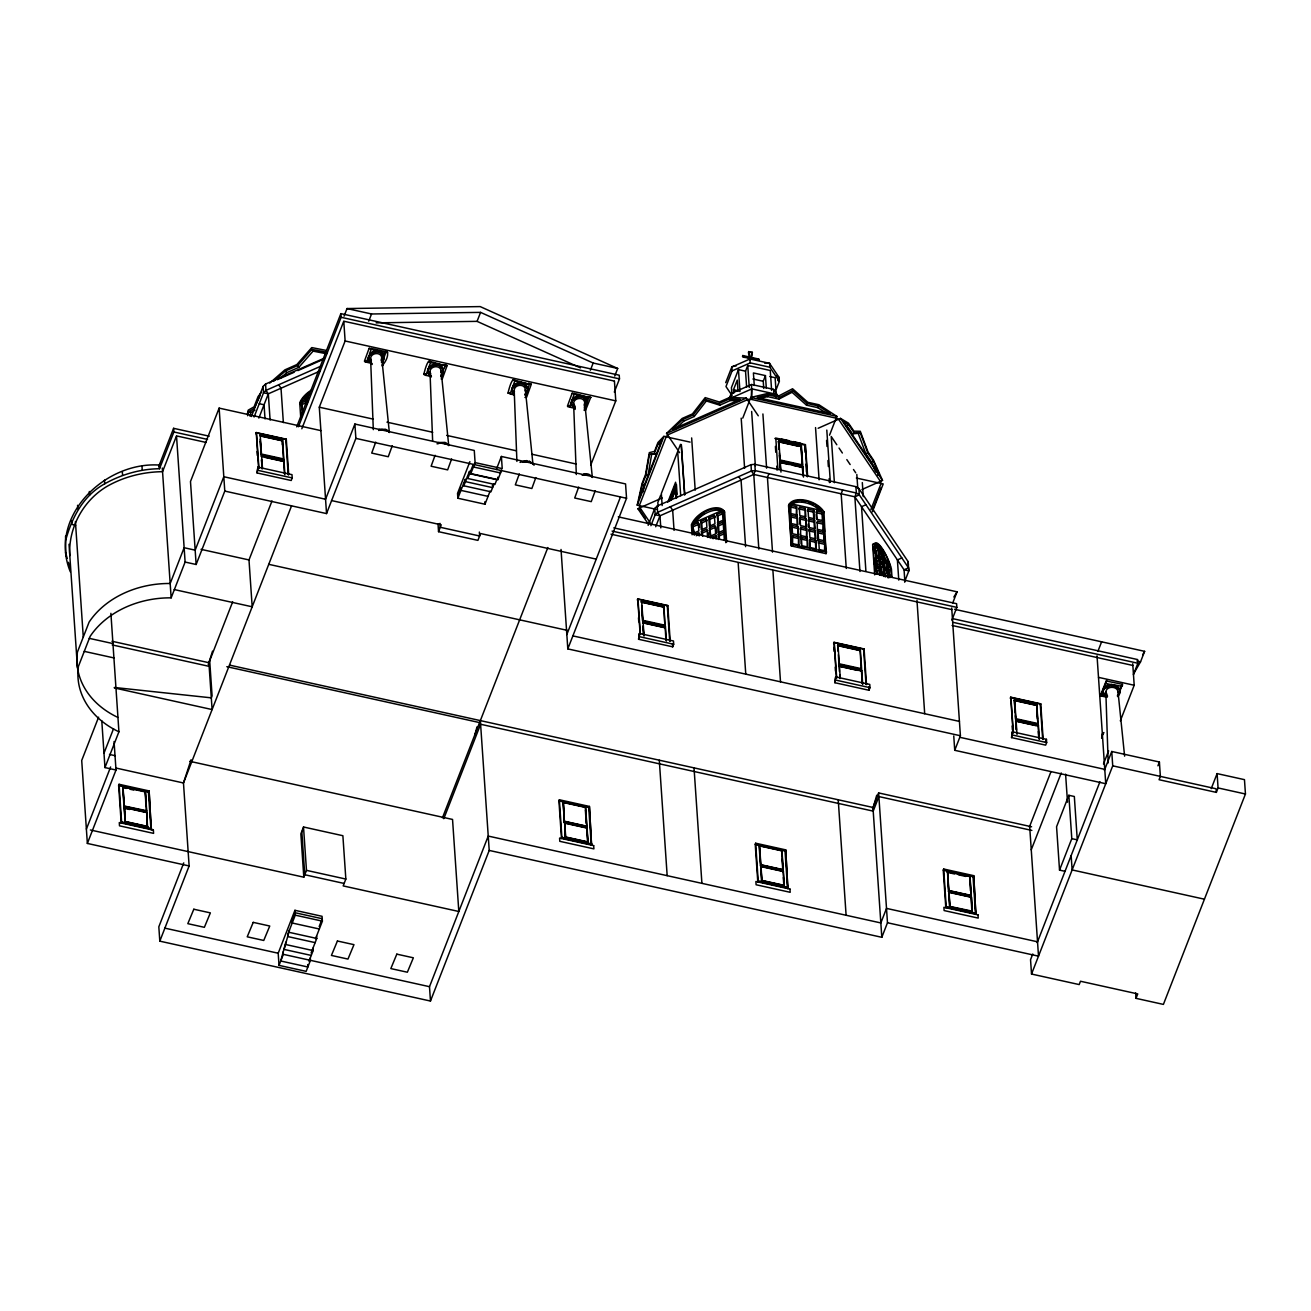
<?xml version="1.0" encoding="UTF-8"?>
<svg xmlns="http://www.w3.org/2000/svg" width="1311" height="1311" viewBox="0 0 1311 1311"><rect width="100%" height="100%" fill="white"/><g stroke="black" fill="none" stroke-linecap="round" stroke-linejoin="round"><path stroke-width="1.5" d="M70.368 571.891C47.72 516.976 104.618 461.423 159.286 465.061L173.609 428.32L209.236 436.186M65.796 556.159L65.566 536.101M69.827 555.684C68.057 528.136 83.248 500.343 107.109 486.315C124.004 476.68 143.145 471.911 162.548 471.681L176.51 435.907L206.188 442.462M1103.174 690.455L1101.748 694.109C1096.127 705.023 1112.875 663.825 1103.895 688.619M1101.633 738.273C1101.748 731.915 1105.943 731.587 1102.698 733.718M1105.55 683.228C1104.763 682.425 1109.172 684.981 1112.17 684.424M1121.741 686.702C1121.97 681.458 1123.691 687.357 1120.839 686.374M773.605 389.367L773.9 393.759L777.079 396.184L773.9 393.759L751.891 388.875L751.465 398.79L751.596 384.5L773.605 389.367L778.947 397.315M1108.188 762.92L1105.845 691.995C1106.238 685.997 1116.906 685.751 1118.004 691.503L1124.609 756.168M1117.873 692.65L1118.004 691.503M373.307 429.647L370.603 358.706C370.521 352.561 381.272 351.479 381.747 357.87L389.351 432.515M381.747 357.87L381.059 360.328M432.63 440.758L430.008 371.849C429.91 365.703 440.66 364.622 441.151 371.013L448.739 445.658M440.988 372.275L441.151 371.013M516.911 461.423L514.207 390.481C514.125 384.336 524.875 383.254 525.35 389.646L532.954 464.291M525.187 390.907L525.35 389.646M576.316 474.549L573.612 403.624C573.513 397.479 584.264 396.397 584.755 402.788L592.343 477.433L590.737 476.122M584.755 402.788L584.067 405.246M654.386 453.262L657.909 444.216L661.793 440.168L639.129 498.672L642.324 484.415L645.831 475.352L649.437 454.458L656.516 453.737L649.437 454.458M651.567 454.917L647.945 475.827L645.831 475.352M368.44 358.313C371.111 362.688 363.032 363.147 365.048 360.754M369.112 348.333L371.832 349.119L369.112 348.333L364.409 361.246M372.013 363.639L368.67 359.64A9.193 7.26 -4 0 1 369.718 354.576L374.553 351.414A7.03 5.555 -4 0 1 380.354 352.004L383.697 355.986A9.193 7.26 -4 0 1 382.632 361.049L383.304 362.016L382.615 360.591C384.467 343.089 393.251 353.544 382.042 365.835M382.976 365.54L382.288 364.573M387.679 352.626L384.975 351.84M425.829 374.209C428.336 377.175 420.798 373.553 425.485 374.061M423.814 374.389C424.174 372.832 428.189 355.674 431.008 362.786M431.221 362.262L428.517 361.475M447.117 365.589L444.396 364.802L447.117 365.589L442.381 378.666L441.086 378.928M510.766 393.628L508.078 393.218L509.34 392.595M508.012 393.021C508.389 391.465 512.404 374.307 515.207 381.419M515.436 380.895L512.716 380.108M531.316 384.221L528.612 383.435L531.316 384.221L526.58 397.299L524.941 397.446M570.154 406.771L567.843 406.771L568.384 405.673M572.12 393.251L574.824 394.037L572.12 393.251L567.417 406.164M587.967 396.758L590.687 397.528L587.967 396.758L585.28 404.132M590.72 397.364L585.378 410.753M247.418 414.112L248.172 410.179L254.088 406.82L258.087 396.512L261.479 392.218M247.582 415.702L248.303 411.965L253.924 408.753L260.233 395.43M250.04 416.243L250.762 412.506L254.973 410.097M752.367 352.315L751.219 357.542L752.367 352.315L748.434 352.135C749.564 362.442 750.924 356.051 748.679 351.512M512.077 389.236C512.535 382.353 523.581 379.797 526.629 386.171M571.465 402.379C572.022 395.578 582.33 393.153 585.984 398.855M656.45 509.389L637.212 505.161L642.079 483.448L645.52 474.566L649.322 452.623L654.517 451.377L657.958 442.495L663.89 436.35L690.094 442.102M642.849 492.002L644.438 484.873L642.324 484.415M474.861 734.717L477.024 726.851M873.929 804.987L876.731 795.22M114.336 687.931L212.103 709.562L208.908 662.71L212.546 651.125M191.062 759.757L183.474 782.978L189.128 865.948L159.811 941.151L430.467 1001.047L489.216 850.429L480.35 720.608M370.128 363.016L366.474 362.197L368.833 355.74L368.637 359.181L370.456 362.147M369.407 354.134L371.177 349.283L385.827 352.528L382.288 362.213M375.7 442.151L371.718 453.082L388.253 456.736L392.235 445.806M431.352 376.552L425.862 375.339L430.582 362.426L445.216 365.671L444.036 368.899M441.102 376.962L442.282 373.733M435.088 455.294L431.106 466.224L447.641 469.879L451.639 458.932M513.732 394.775L510.077 393.972L514.781 381.059L529.431 384.287L527.661 389.138M525.301 395.594L527.071 390.744L525.482 395.316L525.088 394.365M519.303 473.926L515.321 484.857L531.856 488.511L535.838 477.565M573.136 407.918L569.466 407.115L574.185 394.201L588.819 397.43L584.116 410.343M578.692 487.069L574.71 498L591.245 501.638L595.243 490.707M637.212 505.161L663.89 436.35M742.747 418.143L750.761 397.446L767.656 393.48L778.767 395.922L792.565 388.761L807.789 402.297L818.9 404.738L836.844 416.357L829.535 435.203M758.315 398.79L767.574 396.627L768.23 394.922L779.553 397.413L792.696 390.596L807.183 403.493L818.506 405.968L830.305 413.604L757.135 397.528L768.23 394.922M767.574 396.627L778.898 399.101L779.553 397.413M778.898 399.101L792.041 392.284L792.696 390.596M826.274 413.112L817.851 407.672L806.527 405.181L807.183 403.493M817.851 407.672L818.506 405.968M872.339 510.405L881.107 487.758M872.389 511.831L883.204 483.939L856.362 478.04M65.812 539.771C72.154 517.075 83.396 495.558 104.716 483.792C121.481 474.418 140.277 468.961 159.532 468.732L173.871 431.975L173.609 428.32M98.604 717.166L81.708 760.462L87.362 843.432L189.128 865.948M320.884 430.614L219.134 408.114L190.488 481.53L196.142 564.5L185.113 562.058L176.543 436.284M103.979 753.219L113.533 728.736M87.362 843.432L116.007 770.016L104.962 767.574L118.924 731.784L110.894 613.319M118.924 731.784A87.575 69.204 -3.9 0 1 78.447 666.316L90.098 636.425A87.575 69.204 -3.9 0 1 171.151 597.849L185.113 562.058M86.395 829.093L110.616 766.968M251.368 416.537L263.101 386.466L265.559 384.057L324.391 358.116M196.142 564.5L224.787 491.084L219.134 408.114M254.072 417.029L263.527 392.776L265.986 390.367L321.195 366.031M258.857 418.078L268.313 393.824L319.835 371.128M151.683 828.536L121.628 821.882L121.186 822.997L118.629 785.404L119.072 784.289L149.126 790.926L151.24 829.65L149.126 790.926M255.792 433.662L256.235 432.532L286.29 439.185L288.715 474.795M146.766 812.083L147.307 827.569L146.766 812.083L123.889 806.92L123.005 786.469L124.234 806.019L146.668 810.739L146.242 811.853M123.889 806.92L124.332 805.79M147.75 826.438L125.397 821.505L124.955 822.62L124.414 807.134L125.315 821.718L147.668 826.667M257.89 467.126L257.103 472.96L291.206 480.498L292.206 477.925L291.992 474.664L257.89 467.126L257.103 472.96M122.923 786.698L145.357 791.418L145.849 806.068M282.357 444.658L282.537 439.677L260.184 434.728L261.495 454.048L283.848 458.997L282.537 439.677M285.864 440.316L286.29 439.185M296.712 426.845L340.876 313.624L619.234 375.208L619.48 378.879L614.318 392.087M262.446 467.961L261.594 455.392L283.946 460.325L283.504 461.456L264.871 457.326M298.449 426.747L341.122 317.295L340.876 313.624M208.22 664.497L232.67 601.815M174.232 589.557L252.187 606.796L248.992 559.944L272 500.966M344.056 316.18L347.022 308.56L480.187 306.594L617.694 368.457L614.712 376.077M301.825 428.779L343.777 321.211L614.433 381.091M224.787 491.084L326.537 513.584L319.294 407.197L345.121 340.975L343.793 321.457M291.517 505.948L183.474 782.978L115.63 767.967M368.735 321.179L371.537 313.984L480.58 312.379L593.178 363.032L617.694 368.457M183.753 862.884L158.828 926.811L159.811 941.151M501.654 470.059L497.918 479.629L470.796 473.615L475.09 462.603L474.271 450.46L354.888 424.043L325.57 499.245L223.804 476.729L195.175 550.161L184.13 547.719L170.184 583.493A87.575 69.204 -3.9 0 0 89.115 622.086L77.464 651.96A87.575 69.204 -3.9 0 0 117.941 717.445M326.537 513.584L355.871 438.382L354.888 424.043M376.11 322.85L477.073 321.359L480.58 312.379M189.833 761.314L452.541 819.441L458.817 911.489L343.171 885.908L345.842 879.058L342.876 835.713L303.513 826.995L300.858 833.845L303.808 877.19L90.377 829.978M303.808 877.19L306.479 870.357L303.513 826.995M596.226 559.125L480.58 533.544L477.909 540.378L438.546 531.676L441.217 524.826L331.552 500.573M310.281 957.915L310.445 960.34L306.151 971.369L279.03 965.371L278.194 953.228L294.942 910.309L322.064 916.307L322.391 921.158L315.509 938.807M469.895 461.652L457.539 493.378L457.867 498.229L484.988 504.227L490.101 491.117M457.703 495.804L460.767 487.954L460.931 490.38L488.053 496.377M294.942 910.309L295.27 915.16L287.846 934.186L288.01 936.611L315.132 942.625M457.867 498.229L465.29 479.203L465.454 481.629L492.575 487.626L492.412 485.201M289.469 930.023L284.126 949.426L311.264 955.424M494.018 483.923L490.953 491.805L463.815 485.791L469.502 471.255L469.666 473.681L496.787 479.679L494.902 484.496L467.781 478.499L467.617 476.073M285.847 942.167L280.734 960.996L307.856 966.994L307.692 964.568M467.781 478.499L473.222 464.536L473.386 466.962L500.523 472.96L500.343 470.534M279.03 965.371L283.323 954.342L283.16 951.917M496.295 469.518L501.392 456.457L625.56 483.923L626.543 498.278L567.81 648.896L960.406 735.75L954.736 750.302L1105.747 783.716L1097.028 655.844M319.163 926.582L322.227 918.732L295.106 912.735L292.042 920.584L292.206 923.01L319.327 929.007M311.084 952.999L316.77 938.447L316.59 936.021M308.986 961.242L313.132 950.606L312.968 948.181M590.376 370.21L593.178 363.032M442.43 817.867L547.851 547.523M443.79 818.687L480.613 724.262L873.208 811.132L878.894 796.58L1031.839 830.42M590.704 465.192L615.777 400.855L614.449 381.337M430.467 1001.047L429.5 986.691L488.233 836.074L880.845 922.944L886.515 908.392L1037.525 941.806M566.827 634.54L620.431 497.082M639.326 505.636L666.496 435.989L666.004 436.809M648.158 525.334L654.746 508.422L657.204 506.03L750.99 464.684L754.808 464.307L855.919 486.676L858.869 488.561L908.064 561.534L908.425 564.549M660.629 495.312L657.827 502.506L658.089 506.521M678.393 449.739L680.507 444.347M650.911 525.678L655.189 514.731L657.647 512.339L751.416 470.993L755.251 470.633L856.345 493.002L859.295 494.87L908.507 567.843L908.851 570.859L904.574 581.805M655.697 526.743L659.974 515.797L753.759 474.451L854.854 496.82L859.295 494.87L858.869 488.561M667.774 502.31L675.607 482.235L676.689 497.934M669.02 501.097L675.575 484.316M669.56 501.31L675.181 486.889L675.968 498.475M671.052 499.688L675.263 488.872M671.396 499.753L675.607 488.937M672.379 498.016L675.886 489.003M591.982 844.022L561.927 837.368L561.485 838.499L558.928 800.906L559.371 799.776L589.426 806.429L591.556 845.153L589.426 806.429M637.277 599.979L637.72 598.865L667.774 605.502L670.2 641.128M725.72 382.648L731.817 366.998L749.974 358.985L769.557 363.327L779.095 377.453L779.357 381.354L776.309 389.187M564.533 821.522L586.886 826.454L585.656 806.92L563.304 801.971L564.189 822.407L587.066 827.569L587.967 842.17L565.615 837.221M664.89 626.429L664.021 605.993L641.669 601.044L641.226 602.175L663.579 607.108L663.841 610.975M731.817 366.998L732.079 370.898L725.983 386.548L730.751 393.628M750.318 360.001C750.367 355.887 741.715 359.148 742.78 355.527L749.564 357.018M742.567 356.674L742.78 355.527M746.631 387.155L745.533 371.177L738.454 369.604L731.44 387.597L731.98 395.594M729.129 398.773L731.194 393.497L751.596 384.5M564.189 822.407L563.304 801.971M733.734 393.267L733.505 389.695L737.257 380.075L737.978 390.825M639.375 633.442L638.588 639.276L672.69 646.831L673.69 644.242L673.477 640.997L639.375 633.442L638.588 639.276M750.515 351.905L752.121 352.954M749.351 358.182L742.534 356.15M745.533 371.177L747.745 365.507L770.262 370.489L771.622 390.465M752.006 358.755L759.053 359.64L751.973 358.247L751.465 356.92M565.696 836.992L565.254 838.122L564.713 822.636L565.696 836.992L588.049 841.941L587.607 843.055L587.066 827.569M752.219 357.608L759.003 359.116L758.807 360.263M585.23 808.035L585.656 806.92M663.579 607.108L664.021 605.993M667.348 606.632L667.774 605.502M586.541 827.356L586.984 826.241L564.631 821.292M644.045 636.081L643.078 621.709L665.431 626.658L664.988 627.772L642.636 622.823M763.723 388.433L763.248 381.272L765.444 375.601L753.415 372.947L754.267 385.483M777.865 380.583L779.095 377.453A30.89 18.911 -6.6 0 0 776.62 375.782M758.84 549.129L753.759 474.451L755.251 470.633L754.808 464.307M778.832 440.66L780.143 459.981L802.693 464.963L801.382 445.642L778.832 440.66L778.39 441.791L799.054 446.363M768.934 473.648L767.443 477.483L772.523 552.16M779.717 461.111L780.143 459.981M803.512 477.089L802.791 466.306L780.242 461.325L779.799 462.455L789.189 464.52M800.939 446.772L801.382 445.642M802.791 466.306L802.348 467.437L792.958 465.356M788.55 505.751L789.189 504.145A19.55 11.225 21.3 0 1 806.052 500.36A19.55 11.225 21.3 0 1 823.947 511.831L826.061 553.652L791.303 545.95L788.55 505.751A19.55 11.225 21.3 0 1 792.286 502.637M790.582 505.292L790.533 515.239L790.582 505.292L796.596 506.636L796.531 516.567L796.596 506.636M791.205 525.301L791.27 515.354L797.285 516.681L797.842 525.006L791.844 523.679M791.778 533.675L791.959 525.4L797.957 526.727L798.53 535.052L792.532 533.724L791.959 525.4M797.104 524.957L797.285 516.681M799.677 523.892L799.972 517.271L805.97 518.599L806.544 526.924L800.529 525.596L799.972 517.271M797.793 535.003L797.957 526.727M805.101 516.829L805.282 508.553L799.284 507.226L799.841 515.551L805.855 516.878L805.282 508.553M791.303 545.95L789.189 504.145M792.581 545.392L792.647 535.445L798.645 536.773L798.579 546.72L798.645 536.773M807.969 509.143L807.347 510.766L813.344 512.093L813.918 520.418L813.967 510.471L807.969 509.143L808.543 517.468L814.541 518.795M805.79 526.875L805.97 518.599M806.658 528.644L806.593 538.592L806.658 528.644L800.644 527.317L800.595 537.264L800.365 533.938M801.037 543.983L801.332 537.379L807.347 538.706L807.904 547.031L801.906 545.704L801.332 537.379M808.658 519.189L809.231 527.53L815.229 528.857L814.655 520.516L808.658 519.189L808.018 520.811L814.033 522.139L814.492 528.808M813.344 512.093L813.967 510.471M809.346 529.251L809.903 537.576L815.917 538.903L815.344 530.578L809.346 529.251L808.707 530.857L814.721 532.184L815.163 538.854M816.655 511.061L817.228 519.402L823.226 520.729L822.669 512.404L816.655 511.061L816.032 512.683L822.03 514.01L822.489 520.68M807.166 546.982L807.347 538.706M814.033 522.139L814.655 520.516M815.966 550.571L816.032 540.624L810.018 539.296L809.395 540.919L815.393 542.246L815.966 550.571L812.967 549.899M814.721 532.184L815.344 530.578M822.03 514.01L822.669 512.404M823.324 513.453L823.947 511.831M810.018 539.296L809.969 549.243L809.51 542.574M817.277 531.07L817.343 521.122L823.357 522.45L823.292 532.397L823.357 522.45M818.605 539.493L817.966 541.115L818.031 531.168L824.029 532.495L824.603 540.82L818.605 539.493L818.031 531.168M815.393 542.246L816.032 540.624M823.865 540.771L824.029 532.495M842.662 489.97L841.17 493.788L846.267 568.466M824.537 550.833L824.717 542.541L818.72 541.214L819.277 549.538L825.291 550.882L824.717 542.541M859.95 571.498L854.854 496.82L856.345 493.002L855.919 486.676M870.93 509.504L881.09 483.48M788.288 887.465L758.233 880.812L757.791 881.926L755.234 844.333L755.66 843.219L785.731 849.872L787.845 888.579L785.731 849.872M833.583 643.406L834.025 642.292L864.08 648.945L866.505 684.555M759.61 845.398L760.839 864.949L783.191 869.898L781.962 850.347L759.61 845.398L759.184 846.529L760.495 865.85L783.372 871.012L784.257 885.597L761.92 880.648L761.019 866.063L761.56 881.549L762.002 880.435L784.355 885.367L783.912 886.498L783.306 877.518M837.532 645.602L837.975 644.488L860.311 649.42L861.638 668.741L839.286 663.808L837.975 644.488M760.495 865.85L760.937 864.719L783.273 869.668L782.847 870.783L782.061 859.197M862.704 684.457L861.72 670.085L839.384 665.136L838.942 666.267L857.558 670.38M835.681 676.886L834.894 682.72L868.98 690.258L869.996 687.685L869.767 684.424L835.681 676.886L834.894 682.72M781.52 851.462L781.962 850.347M860.311 649.42L859.885 650.551L839.401 646.012M863.638 650.059L864.08 648.945M782.929 872.126L783.372 871.012M861.294 671.199L861.72 670.085M872.487 808.674L878.632 792.926L1031.577 826.766M952.753 602.88L957.063 591.818L618.268 516.862M951.884 620.103L956.85 607.37L956.604 603.699L613.81 527.874M489.216 850.429L881.811 937.299L887.481 922.747L878.632 792.926M976.302 913.259L946.247 906.606L945.805 907.72L943.248 870.127L943.691 869.013L973.745 875.666L975.859 914.373L973.745 875.666M1010.257 698.304L1010.699 697.173L1040.754 703.827L1043.179 739.453M971.926 912.292L971.385 896.806L948.508 891.644L947.624 871.209L948.853 890.743L971.205 895.692M1014.206 700.484L1014.632 699.369L1036.985 704.318L1037.87 724.754M948.508 891.644L948.951 890.53L971.304 895.462L970.861 896.593M1039.377 739.338L1038.394 724.967L1016.041 720.034L1015.615 721.148L1036.1 725.688M1012.354 731.767L1011.568 737.601L1045.654 745.14L1046.67 742.567L1046.44 739.322L1012.354 731.767L1011.568 737.601M950.016 906.229L949.574 907.343L949.033 891.857L949.934 906.442L972.369 911.178M1036.985 704.318L1036.559 705.433L1016.058 700.91M1040.311 704.957L1040.754 703.827M971.385 896.806L971.68 908.703M1037.968 726.097L1038.394 724.967M1045.441 741.895L1046.44 739.322M1029.364 827.061L1050.848 771.982M1097.93 651.272L1101.617 641.816M1031.249 849.807L1061.222 772.966M1107.615 696.125L1101.142 694.797L1106.025 683.113M1068.842 795.285L1071.792 838.647L1077.281 839.859L1074.332 796.498L1068.842 795.285L1056.568 826.749L1059.534 870.111L1065.007 871.323M1101.994 736.389L1103.288 733.046M1120.512 688.898L1121.806 685.555M1117.873 696.649L1119.594 692.257L1118.725 693.716M1120.151 690.799L1121.216 686.227M1133.441 674.624L1137.882 663.235L1137.637 659.564L952.917 618.694M1133.54 673.936L1140.537 661.842L1144.634 651.338L954.572 609.287M1059.534 870.111L1071.792 838.647M1103.501 763.985L1108.614 750.859M1120.315 720.87L1134.195 685.26L1132.737 663.743M1032.773 954.015L1030.544 959.701L1031.528 974.04L1079.182 984.577L1080.477 981.251L1137.751 993.918L1136.014 998.343L1163.398 1004.406L1245.45 794.007L1244.467 779.652L1217.1 773.605L1211.233 788.632M1037.198 942.658L1099.945 781.766M1104.37 770.409L1111.744 751.482L1159.399 762.019L1160.366 776.374L1159.071 779.717L1216.346 792.385L1218.066 787.944L1217.1 773.605M1031.528 974.04L1112.728 765.821L1111.744 751.482M1157.924 765.804L1159.399 762.019M158.746 466.831L160.581 463.193M428.222 368.883C430.434 362.639 441.053 361.967 443.052 368.67M442.856 372.127L440.791 376.454M575.005 408.54L571.662 404.558A9.193 7.26 -4 0 1 572.71 399.494L577.561 396.332A7.03 5.555 -4 0 1 583.346 396.905L586.689 400.904A9.193 7.26 -4 0 1 585.64 405.968C583.903 406.41 585.411 410.507 584.313 406.902L586.459 403.886M1142.618 654.812L1144.634 651.338M1103.42 688.947L1107.402 685.292L1111.613 684.522M953.834 597.029L957.063 591.818M366.474 362.197L366.408 361.344M425.862 375.339L425.813 374.487M718.789 403.641L729.277 398.986L740.223 399.413L672.445 429.402L682.703 419.602L693.191 414.964L705.318 399.445L718.789 403.641L719.821 405.165L730.309 400.527L739.437 400.871M674.952 429.533L683.736 421.126L694.224 416.488L706.35 400.969L719.821 405.165M273.54 381.37L285.503 370.931L297.679 365.556L311.871 349.365L327.389 352.397M280.718 377.929L286.699 372.717L298.875 367.326L313.083 351.135L326.652 353.79M369.686 354.134C372.717 349.906 380.01 349.414 382.992 353.937M382.648 361.049L381.304 361.983M440.742 375.585L442.036 374.192A9.193 7.26 -4 0 0 443.085 369.128L439.742 365.146A7.03 5.555 -4 0 0 433.957 364.556L429.107 367.719A9.193 7.26 -4 0 0 428.058 372.783L431.401 376.781M524.941 394.218L526.252 392.825A9.193 7.26 -4 0 0 527.301 387.761L526.596 385.713M572.776 400.363L577.61 397.2A7.03 5.555 -4 0 1 583.411 397.774L586.754 401.772A9.193 7.26 -4 0 1 585.706 406.836L584.395 408.229M679.606 452.656L666.562 433.384L682.179 418.455L692.454 413.915L705.187 397.61L719.329 402.018L729.621 397.462L746.287 398.102L758.282 415.8M1117.398 695.42L1118.758 694.174A7.03 5.555 -3.9 0 0 1119.676 689.57L1115.841 685.833A9.193 7.26 -3.9 0 0 1109.467 685.161L1104.321 687.947A7.03 5.555 -3.9 0 0 1103.403 692.552L1107.238 696.272M1117.447 696.288L1118.807 695.043A7.03 5.555 -3.9 0 0 1119.741 690.438L1115.89 686.702A9.193 7.26 -3.9 0 0 1109.532 686.03L1104.386 688.816A7.03 5.555 -3.9 0 0 1103.452 693.421L1107.303 697.141M269.722 383.091L284.897 369.866L296.843 364.573L311.756 347.579L326.226 350.414M1105.517 695.289L1104.993 696.354L1105.484 694.83L1104.173 693.568M520.057 462.39L526.907 460.571M277.276 379.715L294.139 372.258M297.892 370.603L324.112 358.985M666.562 433.384L746.287 398.102M818.146 428.271L840.498 418.373L848.479 423.158L853.903 431.155L860.278 431.27L868.062 452.066L873.47 460.079L882.516 480.416L861.933 489.527M648.126 523.777L637.9 508.684L662.17 497.951M860.393 433.089L854.33 432.991L848.807 424.83L846.84 425.698L852.363 433.859L860.393 433.089L867.816 452.901L873.339 461.062L879.271 474.435L877.305 475.303M852.363 433.859L854.33 432.991M858.426 433.957L865.85 453.77L867.816 452.901M865.85 453.77L871.373 461.931L873.339 461.062M308.659 398.036L301.514 401.182L302.136 399.953A18.272 10.177 -34 0 1 309.15 392.481M301.038 403.083L306.61 400.625L307.593 402.084L302.022 404.542L302.595 412.867L301.038 403.083L302.022 404.542M732.079 370.898L750.253 362.885L769.836 367.227L779.357 381.354M751.891 388.875L731.489 397.872L731.194 393.497M667.594 434.908L748.384 399.298L747.336 399.626M692.7 525.055L694.24 534.839L692.7 525.055L698.255 522.597L699.468 527.383M706.318 519.041L706.891 527.366L701.319 529.824L700.762 521.499L706.318 519.041L707.301 520.5L701.746 522.958L702.188 529.611M714.38 515.485L714.954 523.81L709.382 526.268L708.809 517.943L714.38 515.485L715.364 516.944L709.792 519.402L710.251 526.055M716.871 514.387L722.443 511.929L723.426 513.388L717.854 515.846L718.428 524.171L716.871 514.387L717.854 515.846M693.683 526.514L699.255 524.056M693.257 533.38L698.829 530.922L698.255 522.597M717.445 522.712L723.016 520.254L722.443 511.929M695.24 534.282L698.943 532.643L699.173 535.97M701.664 534.872L701.434 531.545L707.006 529.087L707.579 537.412M709.497 527.989L715.069 525.531L715.642 533.872L710.07 536.314L709.497 527.989L710.939 536.117M723.131 521.975L723.705 530.316L718.133 532.758L717.559 524.433L723.131 521.975L724.459 528.431M696.223 535.74L699.927 534.101M702.647 536.33L702.417 533.003L707.989 530.545M710.48 529.447L716.052 526.989L716.511 533.659M719.002 532.561L718.543 525.891L724.114 523.45M710.185 538.034L715.757 535.593L716.74 537.051L713.02 538.674M718.592 539.476L718.248 534.495L723.819 532.037L724.803 533.495L719.231 535.953L719.46 539.28M865.965 504.751L861.524 506.701L865.915 571.285M874.683 574.874L872.634 544.737L874.503 543.901A19.55 4.982 66.2 0 1 882.45 548.817A19.55 4.982 66.2 0 1 891.431 568.99L891.972 577.037M878.141 550.063L878.714 558.388L875.781 554.061L875.224 545.737L878.141 550.063L876.272 550.899L876.715 557.552M882.369 556.339L882.942 564.664L880.025 560.338L879.452 552.013L882.369 556.339L880.5 557.159L880.943 563.828M877.403 567.614L876.944 560.944L878.829 560.125L875.912 555.782L876.469 564.107L879.402 568.45L878.829 560.125M876.469 564.107L874.601 564.943L874.257 559.944M885.187 570.105L884.728 563.435L886.597 562.616L883.68 558.273L884.253 566.614L887.17 570.94L886.597 562.616M901.837 557.962L897.396 559.912L898.772 580.101M881.746 575.545L881.189 567.221L883.057 566.385L880.14 562.058L880.697 570.383L883.63 574.726L883.057 566.385M877.157 574.169L876.584 565.828L879.517 570.17L877.633 570.99L877.862 574.333M889.3 574.71L888.956 569.711L890.824 568.892L887.908 564.549L888.481 572.874L891.398 577.217L890.824 568.892M884.925 576.66L884.368 568.335L887.285 572.661L885.417 573.497L885.63 576.824M908.507 567.843L904.066 569.793L904.885 581.904M437.005 443.806L439.332 442.954M379.059 429.369L385.614 429.271L389.334 431.647M378.633 430.483L380.977 429.861M438.464 442.512L445.019 442.397L448.723 444.79M438.021 443.626L440.365 443.003M522.745 462.111L529.283 462.013M582.133 475.254L588.688 475.139M583.903 473.812L588.623 474.172L592.326 476.565M114.385 687.472L211.317 697.845L212.087 695.862L209.694 660.711M383.386 429.779L385.68 430.237M442.774 442.921L447.133 444.347M1106.418 681.032L1122.577 684.358M1121.872 686.407L1113.793 684.752L1118.84 687.636L1119.905 690.684M1101.469 693.716L1106.861 694.814M1100.617 695.912L1106.402 697.091M1102.322 733.849L1103.207 734.029M445.216 365.671L430.516 361.574L430.582 362.426M529.431 384.287L514.715 380.206L514.781 381.059M588.819 397.43L574.12 393.349L574.185 394.201M750.761 397.446L836.844 416.357M781.372 439.005L789.189 440.725M793.106 441.578L800.923 443.298M657.909 444.216L660.023 444.675M248.303 411.965L250.762 412.506M769.819 376.536L775.129 377.715L776.358 395.693M752.924 378.994L763.248 381.272M733.505 389.695L738.814 390.858M347.022 308.56L371.537 313.984M750.105 399.134L837.221 418.406L836.189 418.045M341.122 317.295L619.48 378.879M345.121 340.975L615.777 400.855M774.85 438.464L805.167 445.166L807.33 476.827M798.694 464.766L779.898 460.62L779.373 452.885M796.711 464.635L779.799 460.882L779.406 455.097M789.959 506.915L795.957 508.242M798.645 508.832L804.659 510.159M270.099 420.061L268.313 393.824L263.527 392.776L263.101 386.466M319.294 407.197L373.029 419.078M386.958 422.158L432.728 432.286M446.658 435.383L516.321 450.787M532.25 454.311L576.021 463.996M791.156 513.633L797.154 514.961M790.648 516.96L796.646 518.287M799.333 518.894L805.331 520.221M816.72 522.728L822.718 524.056M259.267 403.722L264.052 404.771L265.019 418.897M817.917 529.447L823.914 530.775M791.336 527.022L797.334 528.349M800.021 528.939L806.019 530.267M817.409 532.79L823.406 534.118M475.09 462.603L502.228 468.601L501.392 456.457M801.218 535.658L807.215 536.986M355.871 438.382L626.543 498.278M792.008 537.068L798.022 538.395M800.71 538.985L806.707 540.312M818.08 542.836L824.095 544.163M793.221 543.77L799.218 545.114M810.591 547.621L816.606 548.948M791.926 544.344L826.684 552.029M660.793 527.907L659.974 515.797L655.189 514.731L654.746 508.422M801.267 547.31L804.282 547.982M818.654 551.161L821.653 551.833M259.939 435.35L282.291 440.299L283.504 459.899M259.824 435.629L282.176 440.578M261.61 436.252L282.094 440.791M173.871 431.975L207.515 439.414M612.073 531.086L956.85 607.37M264.986 455.507L261.25 454.671L260.201 439.218M268.706 456.326L283.602 459.62M264.871 455.769L261.151 454.95L260.233 441.43M268.591 456.589L281.636 459.473M261.348 456.015L283.7 460.964L284.438 473.795M261.233 456.277L283.586 461.226M611.024 534.2L951.802 609.599M1136.866 661.039L1140.537 661.842M953.163 622.364L1137.882 663.235M258.12 470.387L292.206 477.925M952.097 625.462L1132.851 665.447M1098.503 677.361L1134.195 685.26M641.423 601.683L663.776 606.616L664.988 626.216M641.308 601.946L663.661 606.895M837.614 645.373L859.967 650.322M1036.64 705.22L1014.288 700.271L1015.075 711.857M665.332 625.314L642.98 620.365L641.669 601.044M644.602 621.414L665.087 625.937M839.04 664.431L861.393 669.38M644.488 621.676L663.12 625.806M859.426 669.233L838.942 664.693L838.385 654.763M642.832 622.332L665.185 627.281L665.922 640.129M642.718 622.61L665.07 627.543M839.024 666.037L861.376 670.986M1038.312 723.639L1015.959 718.69L1014.632 699.369M1017.582 719.739L1038.066 724.262M1017.467 720.001L1036.1 724.131M639.604 636.704L673.69 644.242M835.91 680.13L869.996 687.685M1038.05 725.868L1015.697 720.919L1016.304 729.899M201.025 549.342L248.992 559.944M268.886 564.353L567.63 630.444M75.661 525.203L71.826 524.367L71.581 520.696M572.792 635.868L959.439 721.411M1012.567 735.029L1046.67 742.567M1218.066 787.944L1245.45 794.007M1112.728 765.821L1216.1 788.78L1216.346 792.385M959.718 737.274L1104.78 769.36M229.589 665.119L872.962 807.461L881.811 937.299M111.943 641.243L208.908 662.71M226.819 666.676L479.58 722.59M89.214 638.342L112.959 643.586M112.189 644.914L209.17 666.365M84.265 651.37L113.926 657.925M1204.416 899.199L1072.136 869.93L1071.153 855.591M943.707 869.963L973.008 876.453L975.564 913.833L946.247 907.343L943.691 869.013M943.248 870.127L973.303 876.78M947.542 871.422L969.894 876.371L971.107 895.954L948.754 891.021L947.443 871.7L969.779 876.633M947.197 872.323L954.637 873.978M958.374 874.798L965.814 876.436M559.387 800.726L588.688 807.215L591.245 844.612L561.927 838.122L559.371 799.776M755.677 844.169L784.994 850.642L787.55 888.039L758.233 881.549L755.66 843.219M558.928 800.906L588.983 807.56M755.234 844.333L785.289 850.986M585.575 807.134L563.222 802.201L564.435 821.784L586.787 826.733L585.46 807.412L563.124 802.463M759.528 845.628L781.88 850.577M948.951 892.086L971.304 897.019L972.172 911.669L949.819 906.72L948.853 892.349L971.189 897.298M586.984 827.798L564.631 822.849L565.5 837.483L587.852 842.432L586.869 828.06L564.533 823.128M760.937 866.276L783.29 871.225M887.481 922.747L1038.509 956.161L1029.659 826.34M109.501 754.448L115.024 755.66M119.072 785.223L148.389 791.713L150.945 829.109L121.628 822.62L119.072 784.289M118.629 785.404L148.684 792.057M145.16 791.91L122.824 786.961L124.135 806.281L146.488 811.23L145.275 791.631M122.578 787.6L126.298 788.419M130.018 789.238L133.738 790.058M124.332 807.347L146.685 812.296L147.553 826.93L125.201 821.997L124.217 807.625L146.57 812.574M123.988 808.248L129.56 809.493M306.479 870.357L345.842 879.058M344.121 883.45L304.758 874.732L301.809 831.387M295.27 915.16L322.391 921.158M289.633 932.449L316.77 938.447M286.011 944.592L313.132 950.606M164.793 928.122L278.194 953.228M283.323 954.342L429.5 986.691M371.177 349.283L371.111 348.431L385.762 351.676L385.696 352.626M568.728 405.722L569.711 406.164M477.073 321.359L580.445 367.85M529.218 461.03L534.085 465.176M1105.484 694.83L1107.205 695.83M585.64 405.968L586.312 406.918L585.607 405.509M526.252 392.825L526.301 393.693A9.193 7.26 -4 0 0 527.366 388.63L524.007 384.647A7.03 5.555 -4 0 0 518.222 384.057L513.388 387.22A9.193 7.26 -4 0 0 512.322 392.284L514.141 395.234M442.036 374.192L442.102 375.061A9.193 7.26 -4 0 0 443.151 369.997L439.808 366.015A7.03 5.555 -4 0 0 434.007 365.425L429.172 368.588A9.193 7.26 -4 0 0 428.123 373.651L429.942 376.601M848.807 424.83L843.563 421.7L879.271 474.435M637.9 508.684L641.095 510.602M573.448 407.065L574.972 408.098M575.07 409.409L571.727 405.427A9.193 7.26 -4 0 1 572.776 400.363M525.482 384.811L523.958 383.779A7.03 5.555 -4 0 0 518.156 383.189L513.322 386.352A9.193 7.26 -4 0 0 512.257 391.415L514.092 394.365M431.368 376.323L428.697 373.93M532.577 463.57L530.693 462.291A8.685 6.85 -4 0 0 523.548 461.587M372.078 364.507L368.719 360.509A9.193 7.26 -4 0 1 369.784 355.461L374.618 352.282A7.03 5.555 -4 0 1 380.403 352.872L383.762 356.854A9.193 7.26 -4 0 1 382.697 361.918M448.362 444.937L446.477 443.659A8.685 6.85 -4 0 0 444.249 442.872M388.974 431.794L387.089 430.532A8.685 6.85 -4 0 0 384.844 429.746M792.041 392.284L806.527 405.181M575.316 406.902L573.612 403.624M512.912 392.563L514.059 393.923M840.498 418.373L882.516 480.416M729.277 398.986L730.309 400.527M705.318 399.445L706.35 400.969M693.191 414.964L694.224 416.488M682.703 419.602L683.736 421.126M640.964 512.011L645.422 518.599M311.871 349.365L313.083 351.135M297.679 365.556L298.875 367.326M285.503 370.931L286.699 372.717M838.548 419.241L880.926 482.12L880.55 481.284M836.811 444.757L831.24 436.514L834.402 482.71M839.04 448.051L842.367 453M846.824 459.604L850.151 464.553M853.494 469.502L855.706 472.796M854.854 496.82L904.066 569.793L908.851 570.859L908.064 561.534M773.9 393.759L776.046 396.922M878.55 554.274L881.811 559.109M882.778 560.551L884.728 563.435M887.006 566.827L888.956 569.711M890.546 577.495L888.596 574.595L888.825 577.938M875.011 558.06L876.944 560.944M879.239 564.32L881.189 567.221M883.745 576.447L880.828 572.104L881.041 575.431M753.759 474.451L751.416 470.993L750.99 464.684M738.732 476.598L741.059 480.055L745.598 546.654M692.077 534.79L691.389 524.728A19.55 10.898 -34 0 1 706.99 509.995A19.55 10.898 -34 0 1 723.639 510.52L724.622 511.978L726.671 542.131M723.705 530.316L724.688 531.774M717.559 524.433L718.543 525.891M708.809 517.943L709.792 519.402M718.248 534.495L719.231 535.953M700.762 521.499L701.746 522.958M701.434 531.545L702.417 533.003M670.331 506.734L672.674 510.192L674.051 530.381M659.974 515.797L657.647 512.339L657.204 506.03M650.19 522.86L639.489 506.996L639.866 507.816M311.92 389.793A19.55 10.898 -34 0 0 299.727 402.772L300.711 404.23M278.686 384.779L281.013 388.236L283.356 422.552M268.313 393.824L265.986 390.367L265.559 384.057M1106.828 694.158L1105.845 691.995M749.597 357.542L750.253 362.885M430.811 374.192L430.008 371.849M371.406 361.049L370.603 358.706M871.373 461.931L875.83 471.96M571.629 404.099L572.301 405.689M65.55 552.488L67.254 558.388M68.401 562.321L70.122 568.22M514.207 390.481L514.436 391.71M586.656 400.445L586.82 402.166M427.861 370.62L428.025 372.324M1135.654 992.968L1136.014 998.343M1065.597 774.162L1067.515 802.217M1042.687 739.42L1040.262 703.991L1010.945 697.518L1013.37 732.931M1037.951 724.541L1036.739 704.941L1014.386 699.992L1015.714 719.313M1038.902 738.437L1038.148 725.606L1015.796 720.657L1016.418 729.637M1037.083 713.168L1037.476 718.952M1038.328 731.472L1038.82 738.667M1016.041 720.034L1017.025 734.389M1015.337 715.724L1015.599 719.592M1010.699 697.173L1013.124 732.8M1012.141 725.999L1012.42 729.965M951.704 607.96L960.406 735.75M971.304 895.462L969.976 876.141L970.468 890.792M953.752 735.946L954.736 750.302M916.963 600.274L924.697 713.725M887.285 572.661L887.629 577.659M879.517 570.17L879.861 575.168M874.503 543.901L876.567 574.054M873.339 546.556L873.798 553.226M874.716 566.663L875.06 571.662M862.31 482.579L863.277 496.64M856.82 474.451L857.787 488.511M868.767 686.997L868.98 690.258M866.014 684.539L863.588 649.109L834.288 642.619L836.697 678.049M861.278 669.642L860.065 650.059L837.729 645.11L838.008 651.174M862.228 683.555L861.474 670.708L839.138 665.775L839.401 671.429M826.799 430.074L830.355 482.301M826.585 440.414L826.995 446.445M827.946 460.505L828.355 466.536M829.175 478.581L829.453 482.595M839.384 665.136L840.236 677.705M839.745 674.739L839.876 678.606M834.025 642.292L836.451 677.902M833.862 647.372L834.124 651.321M835.205 667.152L835.468 671.117M823.996 523.499L824.553 531.545M825.242 541.59L826.061 553.652M815.54 427.583L819.096 479.81M838.221 799.776L846.103 915.258M816.147 514.354L816.491 519.353M807.609 476.024L805.462 444.626L775.784 438.054L777.915 469.469M804.725 446.297L805.134 452.246M805.937 464.11L806.478 472.026M808.248 524.138L808.477 527.481M802.447 465.602L801.136 446.281L778.587 441.299L779.111 449.017M803.151 475.926L802.529 466.945L779.996 461.947L780.487 469.141M802.201 463.947L801.021 446.559L778.472 441.561L779.013 449.296M802.84 474.615L802.43 467.208L779.881 462.226L780.373 469.404M780.242 461.325L780.979 472.091M775.391 446.379L775.801 452.311M776.751 466.159L777.013 470.125M769.836 367.227L769.557 363.327A30.89 12.881 -57.6 0 0 764.657 363.18M765.444 375.601L766.312 388.154M762.904 413.965L766.607 468.191M772.9 570.383L780.504 681.818M751.645 411.474L755.349 465.7M747.745 365.507L749.253 387.482M738.454 369.604L739.945 391.579M741.19 418.16L744.615 468.371M738.159 562.698L745.762 674.133M723.639 510.52L725.819 542.688M723.819 532.037L724.377 540.361M715.757 535.593L715.986 538.919M708.104 532.217L708.448 537.215M691.651 437.923L695.207 490.15M692.372 526.203L692.929 534.232M681.343 444.544L684.768 494.771M681.196 444.609L684.621 494.821M680.704 495.738L677.689 451.541L661.334 493.51L662.153 505.554M676.427 484.431L677.099 494.313M694.027 767.885L701.909 883.352M672.461 643.57L672.69 646.831M669.708 641.095L667.283 605.682L637.982 599.193L640.391 634.606M665.431 626.658L666.398 641.013M659.286 760.2L667.168 875.666M641.685 605.535L642.734 621.004M643.078 625.921L643.685 634.901M641.702 607.747L642.636 621.267M643.095 628.002L643.586 635.179M637.72 598.865L640.145 634.475M638.49 617.792L638.768 621.742M585.361 809.969L586.279 823.488M561.026 549.456L567.81 648.896M497.754 477.188L497.918 479.629M484.824 501.802L484.988 504.227M479.351 532.053L479.629 536.002L440.267 527.284L439.988 523.351M470.633 471.19L470.796 473.615M463.652 483.366L463.815 485.791M438.021 523.794L438.546 531.676M306.61 400.625L306.84 403.968M301.727 413.129L301.956 416.472M299.727 402.772L300.825 418.848M288.223 474.779L285.814 439.349L256.497 432.876L258.906 468.289M283.946 460.325L284.913 474.697M261.594 459.604L262.2 468.584M261.479 459.882L262.102 468.863M256.235 432.532L258.66 468.158M257.022 451.459L257.284 455.425M162.302 468.027L171.151 597.849M159.286 465.061L159.532 468.732M141.998 466.437L142.243 470.108M145.357 791.418L146.668 810.739M122.316 471.632L122.578 475.287M104.47 480.121L104.716 483.792M114.057 741.534L116.007 770.016M89.328 491.494L89.59 495.165M101.783 720.804L104.962 767.574M77.578 505.292L77.824 508.947M75.415 521.549L83.281 637.015M69.024 544.262L77.447 667.496M304.152 398.593A19.55 10.898 -34 0 1 309.642 393.415M305.004 398.79A18.272 10.177 -34 0 1 310.133 393.939M731.8 366.965A30.89 13.864 45.7 0 1 736.241 365.867M695.813 520.565A19.55 10.898 -34 0 1 704.548 513.207M717.887 509.242A19.55 10.898 -34 0 1 720.64 509.618M722.902 510.536A19.55 10.898 -34 0 1 724.622 511.978M694.781 523.384A18.272 10.177 -34 0 1 721.984 511.388M801.726 501.392A19.55 11.225 21.3 0 1 805.413 501.982M809.133 503.031A19.55 11.225 21.3 0 1 812.738 504.522M816.097 506.39A19.55 11.225 21.3 0 1 819.047 508.57M791.156 504.653A18.272 10.488 21.3 0 1 820.489 511.143M872.634 544.737A19.55 4.982 66.2 0 1 875.584 544.131M878.78 547.211A19.55 4.982 66.2 0 1 884.171 555.831M874.765 544.802A18.272 4.654 66.2 0 1 885.548 559.486M582.936 474.729A8.685 6.85 -4 0 1 587.852 474.648M379.944 429.811A8.685 6.85 -4 0 1 382.402 429.5M193.815 909.228L187.817 923.665L204.369 927.319L210.366 912.882L193.815 909.228M253.22 922.37L247.222 936.808L263.757 940.462L269.755 926.025L253.22 922.37M337.419 941.003L331.421 955.44L347.972 959.078L353.97 944.657L337.419 941.003M396.823 954.146L390.825 968.583L407.36 972.221L413.358 957.8L396.823 954.146M693.798 521.925L693.175 523.155L721.755 510.553L721.001 509.93A18.272 10.177 -34 0 0 693.798 521.925M875.715 544.163L890.415 566.794L889.989 565.336A18.272 4.654 66.2 0 0 875.715 544.163M791.778 503.031L791.107 503.801L821.915 510.618L821.112 509.52A18.272 10.488 21.3 0 0 791.778 503.031M781.766 850.839L759.413 845.89L760.741 865.211L783.093 870.16L781.766 850.839M783.175 871.504L760.822 866.555L761.806 880.926L784.158 885.859L783.175 871.504M977.99 914.849L943.904 907.31L944.117 910.555L978.219 918.093L977.99 914.849M593.67 845.611L559.584 838.073L559.797 841.318L593.899 848.872L593.67 845.611M789.976 889.055L755.89 881.5L756.103 884.761L790.189 892.299L789.976 889.055M153.371 830.125L119.285 822.571L119.498 825.832L153.584 833.37L153.371 830.125"/></g></svg>
